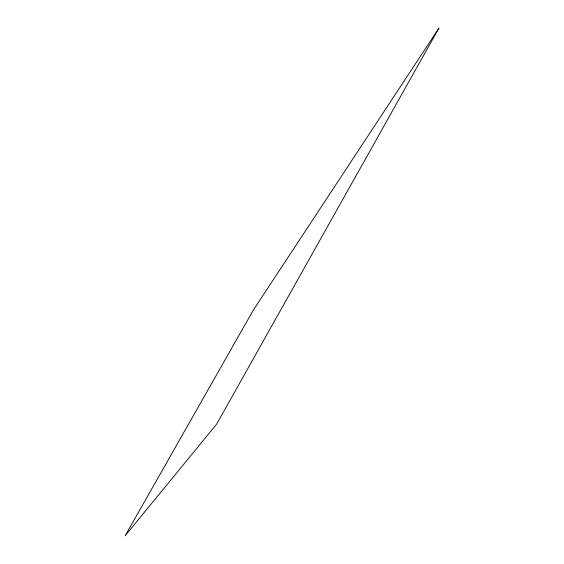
<?xml version="1.0" encoding="UTF-8"?>
<svg xmlns="http://www.w3.org/2000/svg" width="564" height="564" viewBox="0 0 564 564"><rect width="100%" height="100%" fill="white"/><g stroke="black" fill="none" stroke-linecap="round" stroke-linejoin="round"><path stroke-width="0.85" d="M438.884 28.2L216.668 424.079L125.116 535.8L253.384 310.003L438.884 28.2"/></g></svg>
